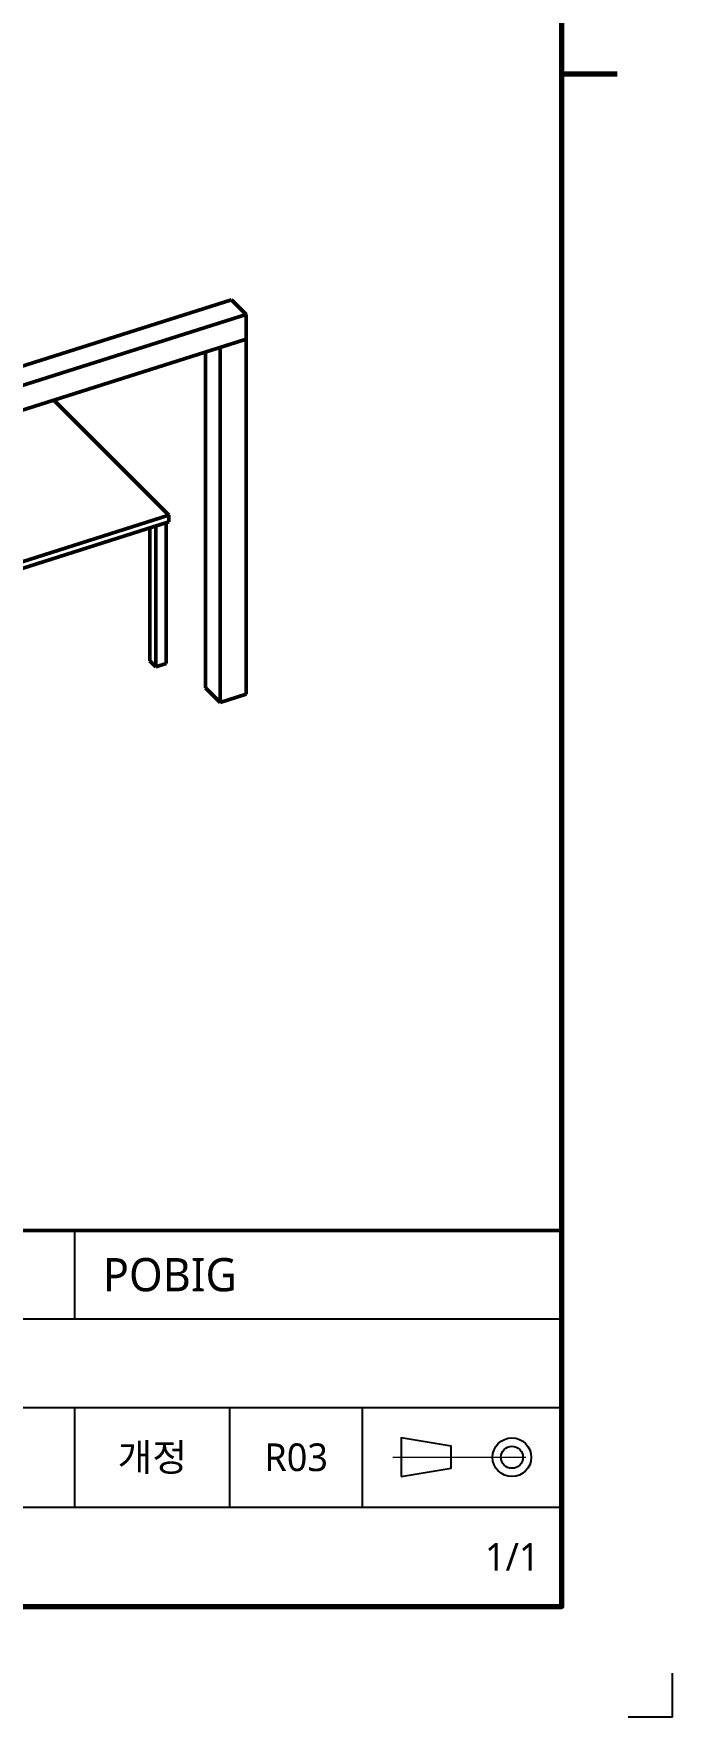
# Model space of a CAD drawing. Header units: millimetres. Extents: x 0 to 1800, y -680 to 297.
# Drawn here: x 362.3 to 420, y 0 to 152.1 of the extents above; entities that cross this region are included whole.
import ezdxf
from ezdxf.enums import TextEntityAlignment as Align

# ---------------------------------------------------------------- set-up
doc = ezdxf.new("R2010")
doc.units = ezdxf.units.MM
doc.linetypes.add('KS_CENTER', pattern=[17, 12, -2, 1, -2])
for name, color, linetype, lineweight in [('CENTER', 1, 'KS_CENTER', 18), ('FRAME', 7, 'Continuous', 70), ('OUTLINE', 7, 'Continuous', 50), ('SYMBOL', 7, 'Continuous', 25), ('TABLE', 7, 'Continuous', 25), ('TABLE_THK', 7, 'Continuous', 50), ('TEXT', 7, 'Continuous', 25)]:
    doc.layers.add(name, color=color, linetype=linetype, lineweight=lineweight)
doc.styles.add('KS', font='malgun.ttf')

# ---------------------------------------------------------------- blocks, each defined once
blk = doc.blocks.new('D-01_R03_1of1')
at = {"layer": 'CENTER'}
blk.add_line((394.75, 23.5), (408, 23.5), dxfattribs=at)
at = {"layer": 'FRAME'}
blk.add_line((410, 148.5), (415, 148.5), dxfattribs=at)
blk.add_lwpolyline([(20, 10), (410, 10), (410, 287), (20, 287)], close=True, dxfattribs=at)
at = {"layer": 'OUTLINE'}
for p, q in [((319.74256, 108.96365), (380.16338, 128.09236)), ((381.49081, 126.76415), (380.16338, 128.09236)), ((319.74256, 107.21519), (381.49081, 126.76415)), ((381.49081, 124.52613), (381.49081, 126.76415)), ((297.95147, 98.0783), (381.49081, 124.52613)), ((377.80352, 93.02892), (377.80352, 123.35877)), ((379.13094, 123.77902), (381.49081, 124.52613)), ((379.13094, 91.70072), (379.13094, 123.77902)), ((381.49081, 92.44783), (381.49081, 124.52613)), ((374.50462, 108.61814), (364.10645, 119.02239)), ((352.47918, 101.64508), (374.50462, 108.61814)), ((352.47918, 101.04827), (374.50462, 108.02134)), ((374.50462, 108.02134), (374.50462, 108.61814)), ((372.78388, 95.46119), (372.78388, 107.47657)), ((373.31485, 94.92991), (373.31485, 107.64467)), ((374.2588, 95.22875), (374.2588, 107.94351)), ((373.31485, 94.92991), (372.78388, 95.46119)), ((373.31485, 94.92991), (374.2588, 95.22875)), ((379.13094, 91.70072), (377.80352, 93.02892)), ((379.13094, 91.70072), (381.49081, 92.44783))]:
    blk.add_line(p, q, dxfattribs=at)
at = {"layer": 'SYMBOL'}
blk.add_lwpolyline([(395.5, 21.75), (400, 22.5), (400, 24.5), (395.5, 25.25)], close=True, dxfattribs=at)
for radius in [1.75, 1]:
    blk.add_circle((405.5, 23.5), radius, dxfattribs=at)
at = {"layer": 'TABLE'}
for p, q in [((366, 36), (366, 44)), ((230, 36), (410, 36)), ((230, 28), (410, 28)), ((366, 19), (366, 28)), ((380, 19), (380, 28)), ((392, 19), (392, 28)), ((230, 19), (410, 19)), ((420, 0), (420, 4)), ((420, 0), (416, 0))]:
    blk.add_line(p, q, dxfattribs=at)
at = {"layer": 'TABLE_THK'}
blk.add_lwpolyline([(230, 10), (410, 10), (410, 44), (230, 44)], close=True, dxfattribs=at)
at = {"layer": 'TEXT', "style": 'KS'}
blk.add_text('POBIG', height=3, dxfattribs=at).set_placement((368.52174, 40), align=Align.MIDDLE_LEFT)
for s, p in [('개정', (373, 23.5)), ('R03', (386, 23.5))]:
    blk.add_text(s, height=2.5, dxfattribs=at).set_placement(p, align=Align.MIDDLE_CENTER)
blk.add_text('1/1', height=2.5, dxfattribs=at).set_placement((408, 14.5), align=Align.MIDDLE_RIGHT)

msp = doc.modelspace()

# ---------------------------------------------------------------- block references
msp.add_blockref('D-01_R03_1of1', (0, 0))

doc.saveas('drawing.dxf')
